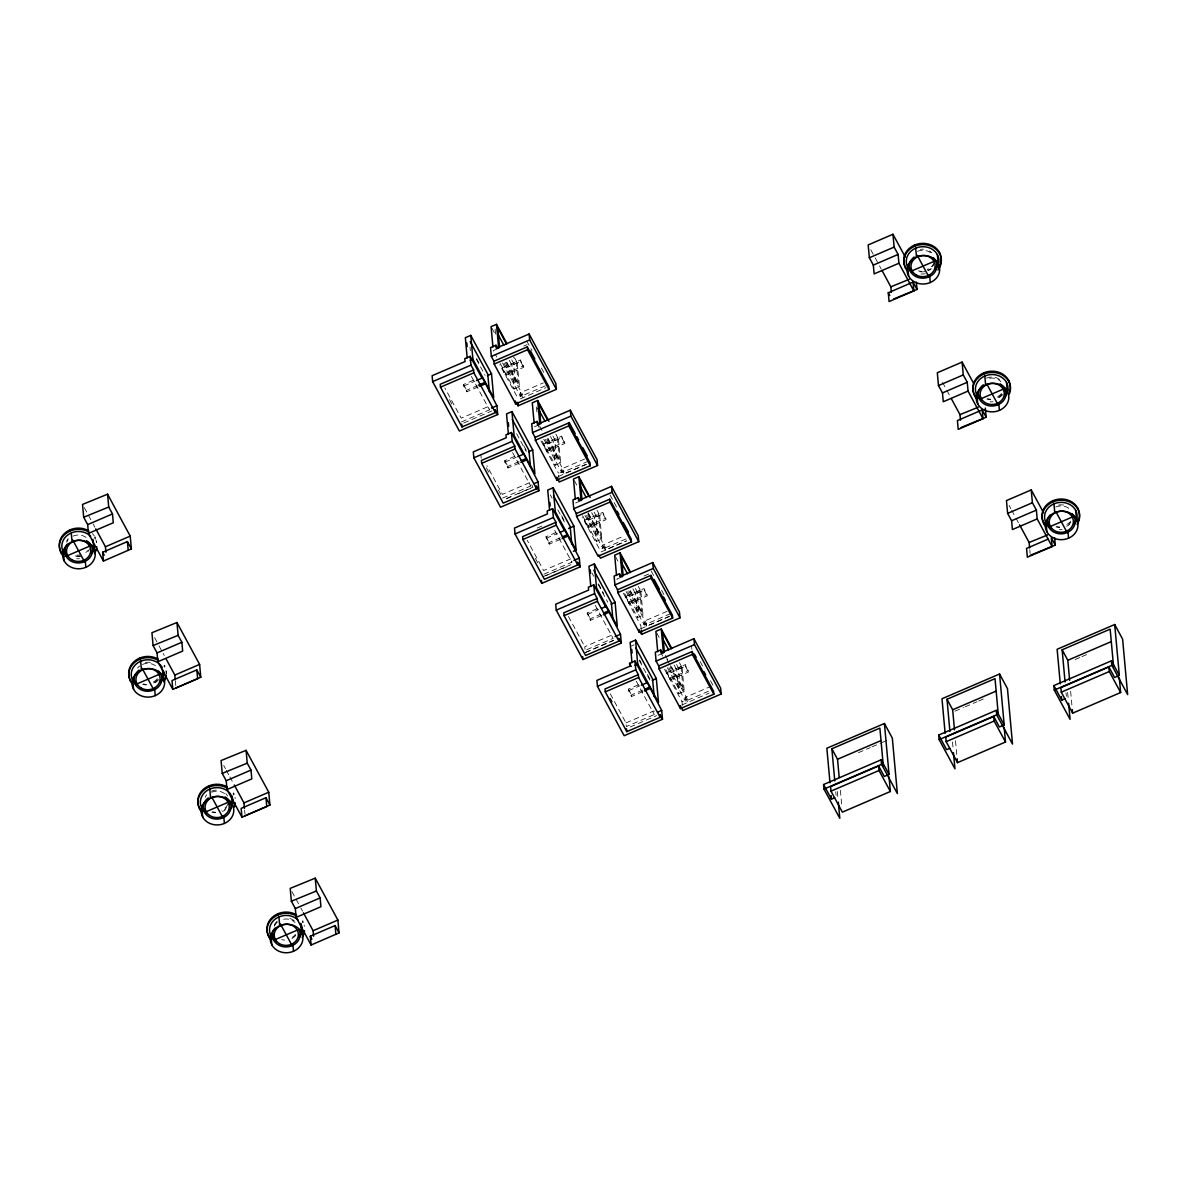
<?xml version="1.0" encoding="UTF-8"?>
<svg xmlns="http://www.w3.org/2000/svg" width="1187" height="1187" viewBox="0 0 1187 1187"><rect width="100%" height="100%" fill="white"/><g stroke="black" fill="none" stroke-linecap="round" stroke-linejoin="round"><path stroke-width="0.75" stroke-dasharray="5 3.75" d="M497.308 348.859L493.258 350.61L496.73 357.005M523.793 346.055L527.087 344.645M478.094 386.932L466.832 391.769L463.716 385.998L463.568 384.469L475.201 379.469M502.175 367.866L520.455 360.017L523.704 367.317L505.439 375.181L502.175 367.866L502.324 369.409L520.589 361.56L520.455 360.017M517.265 362.747L519.446 386.71L514.045 389.024L511.864 365.077L517.265 362.747L514.668 357.955M463.716 385.998L474.978 381.161M466.832 391.769L466.684 390.226L476.655 385.953M505.306 373.638L523.571 365.789M504.045 363.237L515.44 384.306L518.14 383.149L516.197 361.931L513.57 357.064M487.516 406.874L461.209 418.18L444.843 387.941M545.323 385.849L520.648 396.458L520.307 392.778L543.334 382.882M505.187 362.406L522.636 394.677L517.235 396.992L499.786 364.735M461.535 421.86L489.504 409.841L489.163 406.162M463.761 423.002L491.759 410.969M520.455 398.847L545.961 387.674M534.462 426.786L539.862 424.456M519.283 463.108L508.021 467.945L504.905 462.173L504.772 460.645L516.39 455.645M543.379 444.042L561.644 436.193L564.908 443.493L546.643 451.357L543.379 444.042L543.512 445.585L561.792 437.736L561.644 436.193M558.469 438.923L560.65 462.885L555.249 465.2L553.068 441.252L558.469 438.923L555.872 434.13M504.905 462.173L516.167 457.336M508.021 467.945L507.888 466.402L519.52 461.402M546.495 449.814L564.775 441.965M545.234 439.413L556.629 460.482L559.329 459.31L557.4 438.107L555.65 434.857M506.612 498.466L532.963 487.145L530.366 482.337L502.398 494.356L486.907 465.705M588.158 461.313L561.837 472.634L561.51 468.954L587.832 457.633M559.077 480.216L558.439 473.168L563.84 470.853L546.391 438.582M502.739 498.036L530.693 486.017L530.366 482.337M565.754 473.049L585.517 464.547M506.27 498.822L511.285 496.67M517.947 493.807L532.963 487.353M558.305 476.462L586.675 464.265M575.665 502.947L579.716 501.211M537.221 528.052L542.147 525.93M560.487 539.284L549.225 544.121L545.961 536.806L555.931 532.533M584.583 520.218L602.848 512.369L606.112 519.669L587.832 527.518L584.583 520.218L584.716 521.761L602.981 513.912L602.848 512.369M599.658 515.099L601.839 539.061L596.438 541.376L594.257 517.428L599.658 515.099L597.061 510.291M546.109 538.349L557.371 533.512M549.225 544.121L549.091 542.578L560.709 537.577M587.699 525.989L605.963 518.125M586.437 515.588L597.833 536.658L600.533 535.485L598.604 514.268L596.853 511.033M626.068 538.913L603.041 548.809L602.699 545.13L624.095 535.93M587.595 514.757L605.044 547.014L599.628 549.344L582.194 517.087M543.928 574.211L571.897 562.193L571.555 558.513L543.601 570.532L527.236 540.293M542.874 576.763L570.873 564.73M602.699 545.13L605.296 549.922L626.706 540.723M545.797 575.71L567.49 566.392M601.171 551.91L626.202 541.153M620.905 577.386L616.854 579.122L618.59 582.327M644.096 575.992L650.684 573.158M601.69 615.459L590.429 620.297L587.164 612.982L597.135 608.708M625.772 596.393L644.051 588.544L647.301 595.844L629.036 603.693L625.772 596.393L625.92 597.936L644.185 590.073L644.051 588.544M639.793 590.443L641.722 611.661L639.021 612.818L637.093 591.616L639.793 590.443L638.042 587.209M640.861 591.274L643.042 615.222L637.642 617.552L635.46 593.589L640.861 591.274L638.265 586.467M587.313 614.525L598.56 609.688M590.429 620.297L590.28 618.753L600.251 614.465M628.887 602.165L647.167 594.301M611.112 635.386L584.79 646.707L585.132 650.387M670.551 613.664L644.244 624.985L643.903 621.305L670.225 609.984M641.321 630.801L640.832 625.519L646.232 623.19L628.784 590.933M586.779 649.675L613.1 638.369L595.013 604.94M585.71 652.227L613.709 640.194M643.903 621.305L646.5 626.098L669.557 616.187M585.339 652.613L613.694 640.416M640.713 628.813L669.067 616.617M631.454 645.98L634.155 644.808M658.058 655.298L663.459 652.984M642.879 691.62L631.618 696.472L628.502 690.7L628.368 689.157L639.986 684.157M666.975 672.569L685.24 664.705L688.505 672.02L670.225 679.869L666.975 672.569L667.109 674.112L685.389 666.248L685.24 664.705M680.997 666.619L682.926 687.837L680.225 688.994L678.296 667.777L680.997 666.619L679.246 663.385M682.065 667.45L684.246 691.398L678.83 693.727L676.664 669.765L682.065 667.45L679.468 662.643M628.502 690.7L639.763 685.863M631.618 696.472L631.484 694.929L643.117 689.929M670.091 678.326L688.356 670.477M625.994 722.883L653.963 710.865L654.289 714.544L626.335 726.563L625.994 722.883L609.643 692.629M708.461 691.249L685.433 701.146L685.107 697.466L711.414 686.16M682.347 705.212L682.035 701.695L687.436 699.366L669.987 667.109M630.208 726.993L656.559 715.657M681.902 704.974L709.114 693.074M858.453 752.677L870.308 747.573M872 746.846L880.472 743.21M882.164 742.483L887.238 740.302M954.971 711.191L963.443 707.556M965.135 706.829L976.99 701.725M978.681 700.998L983.756 698.817M1075.199 659.512L1080.274 657.331M1081.965 656.604L1087.04 654.423M870.798 249.76L874.285 256.199M875.16 257.816L878.647 264.256M879.508 265.873L881.258 269.093M942.552 382.422L946.039 388.861M946.9 390.478L950.386 396.918M1009.069 505.41L1010.805 508.63M1011.68 510.247L1015.167 516.701M1016.042 518.304L1018.654 523.141M526.746 340.966L531.91 350.521M541.391 368.029L543.972 372.792M609.999 494.905L617.759 509.223M651.203 571.081L653.785 575.858M661.53 590.176L664.112 594.954M700.152 661.574L702.734 666.352M710.479 680.685L713.061 685.448M520.589 361.56L523.704 367.317M561.792 437.736L564.908 443.493M602.981 513.912L606.112 519.669M644.185 590.073L647.301 595.844M685.389 666.248L688.505 672.02M511.745 359.839L513.496 363.088L515.44 384.306M552.949 436.015L554.7 439.264L556.629 460.482M594.153 512.19L595.904 515.44L597.833 536.658M635.342 588.366L637.093 591.616M676.545 664.542L678.296 667.777M491.952 328.25L495.409 334.66M509.268 360.269L511.864 365.077M550.471 436.445L553.068 441.252M574.345 480.601L576.941 485.409M591.66 512.621L594.257 517.428M615.549 556.777L619.006 563.172M632.864 588.797L635.46 593.589M656.737 632.953L660.209 639.348M674.053 664.972L676.664 669.765M506.745 362.08L518.14 383.149M547.934 438.255L559.329 459.31M588.262 512.799L600.533 535.485M630.342 590.592L641.722 611.661M665.403 655.432L668.029 660.284M671.53 666.768L682.926 687.837M506.463 362.688L519.446 386.71M547.652 438.864L560.65 462.885M587.995 513.437L601.839 539.061M630.06 591.215L643.042 615.222M666.916 659.378L669.513 664.186M670.388 665.788L684.246 691.398M539.655 426.118L543.023 432.35M520.307 392.778L522.903 397.586L522.636 394.677M537.385 424.352L539.121 427.557M561.51 468.954L564.107 473.761L563.84 470.853M660.981 652.88L662.717 656.085M685.107 697.466L687.703 702.274L687.436 699.366M627.641 591.764L639.021 612.818M668.83 667.925L680.225 688.994M502.561 363.029L520.648 396.458M543.765 439.205L561.837 472.634M584.954 515.381L603.041 548.809M626.157 591.556L644.244 624.985M667.361 667.717L685.433 701.146M500.187 363.415L514.045 389.024M542.251 441.193L555.249 465.2M582.594 515.766L596.438 541.376M624.644 593.53L637.642 617.552M665.848 669.705L678.83 693.727M540.99 440.911L558.439 473.168M623.383 593.263L640.832 625.519M664.586 669.423L682.035 701.695M476.595 358.533L479.192 363.326M523.853 445.911L526.464 450.704M550.338 494.86L552.074 498.065M561.599 515.677L565.057 522.087M598.471 583.841L603.664 593.455M639.659 660.017L641.395 663.221M647.449 674.424L650.046 679.231M476.299 359.112L485.068 375.315M516.612 433.656L526.256 451.49M557.816 509.831L565.709 524.417M592.001 573.039L593.752 576.288M598.144 584.39L607.774 602.21M639.333 660.565L649.853 680.003M471.417 376.413L489.504 409.841M512.621 452.588L530.693 486.017M554.685 530.352L571.897 562.193M636.217 681.115L654.289 714.544M463.568 384.469L466.684 390.226M504.772 460.645L507.888 466.402M545.961 536.806L549.091 542.578M587.164 612.982L590.28 618.753M628.368 689.157L631.484 694.929M568.439 616.454L583.93 645.105M449.487 399.574L452.069 404.352M486.373 467.797L488.955 472.56M498.436 490.083L501.018 494.845M535.322 558.291L537.904 563.068M84.292 507.68L92.23 522.325M93.105 523.957L94.871 527.221M154.577 637.612L158.094 644.126M158.984 645.758L164.266 655.521M223.705 765.437L225.471 768.701M226.346 770.333L228.987 775.215M229.877 776.847L233.394 783.361M291.957 891.645L299.896 906.304M300.771 907.921L302.537 911.186M1070.644 691.279L1071.965 705.864M1067.632 692.496L1068.285 699.662M1066.045 692.748L1066.371 696.324M1029.782 549.818L1030.123 553.483M955.49 740.777L957.152 758.997M952.493 741.994L953.146 749.145M840.351 790.26L841.687 804.845M837.354 791.477L838.007 798.628M835.767 791.729L836.093 795.305M691.546 645.654L691.873 649.334M668.533 675.448L668.667 676.991M646.232 623.19L646.5 626.098M627.329 599.272L627.478 600.815M605.044 547.014L605.296 549.922M586.141 523.096L586.274 524.639M544.937 446.92L545.085 448.463M536.45 406.993L537.103 414.07M503.733 370.759L503.882 372.288M495.098 329.051L495.572 334.363M480.883 454.562L481.21 458.241M470.007 347.197L470.319 350.729M304.184 925.237L304.302 926.439M244.626 810.231L244.967 813.896M235.056 797.412L235.16 798.614M175.335 680.566L175.824 686.056M96.518 541.272L96.637 542.474A18.784 16.381 -5.2 0 0 95.776 539.729M295.726 935.386A12.107 10.564 -5.2 0 1 290.919 939.006L290.83 937.967A12.107 10.564 -5.2 0 0 295.622 934.347M284.761 940.104A12.107 10.564 -5.2 0 1 281.675 939.57M274.434 926.186A12.107 10.564 -5.2 0 1 278.025 921.616M283.693 919.183A12.107 10.564 -5.2 0 1 295.073 922.536M274.331 925.133A12.107 10.564 -5.2 0 1 277.921 920.563M289.836 918.471A12.107 10.564 -5.2 0 1 294.969 921.498M226.583 807.561A12.107 10.564 -5.2 0 1 224.447 809.638M215.619 812.264A12.107 10.564 -5.2 0 1 212.532 811.745M211.553 792.248A12.107 10.564 -5.2 0 1 225.931 794.711M227.949 804.029A12.107 10.564 -5.2 0 1 221.702 810.142M205.203 797.308A12.107 10.564 -5.2 0 1 206.657 794.83M211.449 791.195A12.107 10.564 -5.2 0 1 217.622 790.112M225.842 793.673A12.107 10.564 -5.2 0 1 227.533 795.958M225.485 809.742A13.873 12.093 -5.2 0 1 222.444 811.507M215.381 812.754A13.873 12.093 -5.2 0 1 211.85 812.145M157.456 679.736A12.107 10.564 -5.2 0 1 152.648 683.356M146.491 684.439A12.107 10.564 -5.2 0 1 143.404 683.92M137.618 668.044A12.107 10.564 -5.2 0 1 139.754 665.966M142.41 664.423A12.107 10.564 -5.2 0 1 156.803 666.886M157.352 678.682A12.107 10.564 -5.2 0 1 152.559 682.302M145.333 662.48A12.107 10.564 -5.2 0 1 151.565 662.806M158.791 679.528A13.873 12.093 -5.2 0 1 153.301 683.682M146.238 684.929A13.873 12.093 -5.2 0 1 142.707 684.32M166.032 670.774A18.784 16.381 -5.2 0 1 166.314 673.622M166.135 670.996A18.784 16.381 -5.2 0 1 166.135 673.845M87.957 550.367A12.107 10.564 -5.2 0 1 85.835 552.459M80.152 554.893A12.107 10.564 -5.2 0 1 76.992 555.086M66.665 541.168A12.107 10.564 -5.2 0 1 68.134 538.69M92.408 533.675A18.784 16.381 -5.2 0 1 94.292 535.975M89.515 548.943A12.107 10.564 -5.2 0 1 88.061 551.421M80.241 555.946A12.107 10.564 -5.2 0 1 74.009 555.605M66.769 542.207A12.107 10.564 -5.2 0 1 68.223 539.729M73.015 536.109A12.107 10.564 -5.2 0 1 87.408 538.572M80.464 556.391A13.873 12.093 -5.2 0 1 76.843 556.614M79.484 558.691A16.321 14.229 -5.2 0 1 76.636 558.751M933.946 264.167A12.107 10.564 -5.2 0 1 932.492 266.645M930.356 268.737A12.107 10.564 -5.2 0 1 927.685 270.28L927.596 269.226A12.107 10.564 -5.2 0 0 933.843 263.128M921.527 271.363A12.107 10.564 -5.2 0 1 918.441 270.829M917.447 251.332A12.107 10.564 -5.2 0 1 931.84 253.81M920.37 249.389A12.107 10.564 -5.2 0 1 923.516 249.211M929.406 250.947A12.107 10.564 -5.2 0 1 931.736 252.757M931.394 268.841A13.873 12.093 -5.2 0 1 928.338 270.606M924.896 271.63A13.873 12.093 -5.2 0 1 917.744 271.244M1001.62 394.485A12.107 10.564 -5.2 0 1 996.828 398.105M990.655 399.188A12.107 10.564 -5.2 0 1 987.569 398.669M989.602 378.267A12.107 10.564 -5.2 0 1 1000.967 381.635M1001.531 393.431A12.107 10.564 -5.2 0 1 996.739 397.052M986.486 378.119A12.107 10.564 -5.2 0 1 1000.878 380.582M993.044 401.755A16.321 14.229 -5.2 0 1 990.195 401.814M1002.97 394.277A13.873 12.093 -5.2 0 1 997.481 398.431M990.418 399.678A13.873 12.093 -5.2 0 1 986.887 399.069M925.326 273.737A16.321 14.229 -5.2 0 1 921.067 273.989M1070.763 522.31A12.107 10.564 -5.2 0 1 1068.626 524.387M1059.798 527.028A12.107 10.564 -5.2 0 1 1056.712 526.494M1055.718 506.997A12.107 10.564 -5.2 0 1 1070.11 509.46M1070.659 521.256A12.107 10.564 -5.2 0 1 1065.867 524.891M1058.641 505.054A12.107 10.564 -5.2 0 1 1064.873 505.395M1062.187 529.58A16.321 14.229 -5.2 0 1 1059.338 529.639M1069.665 524.491A13.873 12.093 -5.2 0 1 1066.609 526.256M1059.546 527.503A13.873 12.093 -5.2 0 1 1056.015 526.894"/><path stroke-width="1.5" d="M470.749 335.387L472.93 359.349L493.703 397.764L491.522 373.816L470.749 335.387L465.349 337.716L467.188 357.984M506.879 343.547L496.492 324.333L491.077 326.648L492.931 346.916M481.981 378.149L470.186 356.337L464.785 358.652L465.052 361.56L432.113 375.715L432.647 381.62L459.369 431.029L497.709 414.545L496.908 405.731L481.848 376.605L481.981 378.149L476.58 380.478M497.605 348.385L495.929 345.269L490.528 347.598L491.329 356.412L493.926 361.204L494.178 364.068L515.707 403.862L549.077 389.529L548.809 386.665L527.28 346.871L493.926 361.204M516.315 402.601L518.036 405.806L556.377 389.321L555.842 383.431L529.12 334.022L496.181 348.177L495.929 345.269M87.675 524.595L112.468 513.941L108.729 507.027L107.557 494.193L82.541 504.416L83.698 517.25L87.675 524.595L88.476 533.408L103.432 561.05L131.386 548.928L130.214 536.109L107.557 494.193M470.23 360.507L472.93 359.349M432.647 381.62L470.987 365.151L470.186 356.337M491.329 356.412L529.654 339.927L529.12 334.022M88.476 533.408L113.269 522.755L112.468 513.941M470.987 365.151L473.583 369.943L440.214 384.291L440.481 387.155L461.995 426.949L495.365 412.616L495.113 409.738L497.709 414.545M440.481 387.155L473.85 372.822L473.583 369.943M494.178 364.068L527.547 349.735L527.28 346.871M91.176 545.471L66.071 556.258L65.493 549.922M487.471 375.552L491.522 373.816M478.316 385.241L484.964 382.377M105.94 552.252L105.435 546.762L130.214 536.109M479.696 386.235L485.097 383.92M103.432 561.05L102.631 552.252L127.41 541.598L131.386 548.928M892.965 234.269L868.187 244.923L869.344 257.757L873.32 265.087L874.122 273.9L898.915 263.247L898.114 254.433L894.137 247.104L892.965 234.269L905.295 257.06M491.492 408.061L496.908 405.731M869.344 257.757L894.137 247.104M511.938 411.563L514.119 435.525L534.907 473.939L532.726 449.992L511.938 411.563L506.537 413.892L508.392 434.16M548.943 421.311L537.681 400.509L532.28 402.823L534.12 423.091M873.32 265.087L898.114 254.433M523.185 454.324L511.374 432.513L505.974 434.828L506.241 437.736L473.301 451.891L473.85 457.796L500.558 507.205L538.898 490.721L538.097 481.907L523.037 452.781L523.185 454.324L517.784 456.654M538.809 424.56L537.117 421.444L531.717 423.774L532.518 432.572L535.114 437.38L535.382 440.243L556.896 480.038L590.265 465.705L590.013 462.841L568.484 423.047L535.114 437.38M556.896 480.038L556.644 477.174L559.24 481.981L597.58 465.497L597.046 459.592L570.324 410.198L537.385 424.352L537.117 421.444M473.85 457.796L512.19 441.327L511.374 432.513M532.518 432.572L570.858 416.103L570.324 410.198M935.608 260.695L910.503 271.482L910.206 268.321M512.19 441.327L514.787 446.119L481.418 460.467L481.67 463.331L503.199 503.125L536.569 488.777L536.301 485.913L538.898 490.721M481.67 463.331L515.039 448.983L514.787 446.119M535.382 440.243L568.751 425.91L568.484 423.047M913.055 282.091L913.856 290.904L889.078 301.557L888.277 292.744L913.055 282.091L917.032 289.435L893.677 298.976M528.675 451.728L532.726 449.992M521.182 460.69L526.153 458.553M520.9 462.411L526.301 460.096M534.046 483.643L538.097 481.907M157.07 652.909L181.863 642.256L178.124 635.342L176.952 622.507L151.936 632.73L153.093 645.565L157.07 652.909L157.871 661.723L172.827 689.365L197.621 678.712L196.805 669.898L172.026 680.552L172.827 689.365M573.41 551.272L576.11 550.115L573.929 526.167L553.142 487.738L547.741 490.068L549.581 510.336M590.132 497.487L578.885 476.684L573.484 478.999L575.324 499.267M157.871 661.723L182.664 651.069L181.863 642.256M160.571 673.771L135.466 684.558L135.17 681.397M564.374 530.5L552.578 508.689L547.177 511.003L547.444 513.912L514.505 528.067L515.039 533.972L541.762 583.366L580.102 566.896L579.301 558.083L564.24 528.957L564.374 530.5L560.323 532.236M579.998 500.736L578.321 497.62L572.92 499.935L573.722 508.748L576.318 513.556L576.57 516.419L598.1 556.213L631.469 541.88L631.202 539.017L609.688 499.208L576.318 513.556M598.708 554.952L600.444 558.157L638.769 541.673L638.235 535.767L611.528 486.373L578.588 500.528L578.321 497.62M175.157 678.727L174.83 675.062L199.609 664.408L176.952 622.507M515.039 533.972L553.379 517.487L552.578 508.689M573.722 508.748L612.062 492.279L611.528 486.373M553.379 517.487L555.976 522.295L522.606 536.643L522.873 539.506L544.403 579.301L577.757 564.953L577.505 562.089L580.102 566.896M176.002 687.896L200.781 677.243L199.609 664.408M522.873 539.506L556.243 525.158L555.976 522.295M576.57 516.419L609.94 502.086L609.688 499.208M568.528 528.482L573.929 526.167M962.108 362.094L937.315 372.748L938.487 385.582L942.463 392.927L943.264 401.74L968.043 391.087L967.242 382.273L963.265 374.929L962.108 362.094L973.548 383.267M562.371 536.865L567.356 534.729M562.089 538.586L567.505 536.272M938.487 385.582L963.265 374.929M942.463 392.927L967.242 382.273M573.9 560.398L579.301 558.083M594.346 563.914L596.527 587.862L617.299 626.291L615.118 602.343L594.346 563.914L588.945 566.244L590.785 586.512M630.475 572.06L620.074 552.845L614.673 555.175L616.528 575.443M1004.736 388.52L979.631 399.322L979.349 396.146M982.198 409.916L957.405 420.569L958.206 429.382L982.999 418.729L982.198 409.916L986.174 417.26L961.144 427.483M605.578 606.676L593.782 584.85L588.381 587.179L588.633 590.087L555.709 604.242L556.243 610.148L582.965 659.542L621.291 643.072L620.489 634.259L605.444 605.133L605.578 606.676L601.527 608.412M621.202 576.912L619.51 573.796L614.109 576.11L614.911 584.924L617.522 589.731L617.774 592.595L639.303 632.389L672.658 618.056L672.406 615.178L650.877 575.383L617.522 589.731M639.897 631.128L641.633 634.333L679.973 617.848L679.439 611.943L652.716 562.549L619.777 576.704L619.51 573.796M556.243 610.148L594.583 593.663L593.782 584.85M614.911 584.924L653.251 568.454L652.716 562.549M594.583 593.663L597.18 598.471L563.81 612.818L564.077 615.682L585.592 655.476L618.961 641.128L618.694 638.265L621.291 643.072M564.077 615.682L597.432 601.334L597.18 598.471M617.774 592.595L651.144 578.262L650.877 575.383M611.068 604.079L615.118 602.343M603.575 613.041L608.56 610.904M603.293 614.762L608.694 612.433M226.213 780.734L250.991 770.081L247.252 763.167L246.08 750.332L221.064 760.555L222.236 773.39L226.213 780.734L227.014 789.548L241.97 817.19L266.749 806.537L265.947 797.723L241.154 808.377L241.97 817.19M227.014 789.548L251.792 778.895L250.991 770.081M229.699 801.611L204.594 812.398L204.312 809.222M615.089 636.573L620.489 634.259M244.463 808.392L243.958 802.887L268.752 792.233L246.08 750.332M635.535 640.09L637.716 664.037L658.503 702.467L656.322 678.519L635.535 640.09L630.134 642.404L631.988 662.672M671.664 648.236L661.278 629.021L655.877 631.35L657.717 651.618M245.13 815.721L269.924 805.068L268.752 792.233M1031.236 489.919L1006.457 500.573L1007.615 513.407L1011.591 520.752L1012.392 529.565L1037.186 518.912L1036.385 510.098L1032.408 502.754L1031.236 489.919L1043.566 512.725M646.781 682.851L646.633 681.308L661.693 710.434L662.494 719.248L624.154 735.717L597.432 686.323L596.898 680.418L629.837 666.263L629.57 663.355L634.971 661.025L646.781 682.851L641.381 685.166M662.405 653.087L660.714 649.972L655.313 652.286L656.114 661.1L658.711 665.907L658.978 668.771L680.492 708.565L713.862 694.217L713.595 691.353L692.08 651.559L658.711 665.907M680.492 708.565L680.24 705.701L682.837 710.509L721.177 694.024L720.628 688.119L693.92 638.725L660.981 652.88L660.714 649.972M635.015 665.21L637.716 664.037M597.432 686.323L635.772 669.839L634.971 661.025M656.114 661.1L694.454 644.615L693.92 638.725M1007.615 513.407L1032.408 502.754M635.772 669.839L638.369 674.646L605.014 688.979L605.266 691.858L626.795 731.652L660.165 717.304L659.898 714.44L662.494 719.248M605.266 691.858L638.636 677.51L638.369 674.646M658.978 668.771L692.333 654.423L692.08 651.559M1011.591 520.752L1036.385 510.098M652.271 680.255L656.322 678.519M644.778 689.217L649.749 687.08M644.496 690.938L649.897 688.608M1073.879 516.36L1048.774 527.147L1048.344 522.399M1048.032 539.165L1026.547 548.409L1027.348 557.207L1052.127 546.554L1051.326 537.756L1055.302 545.085L1030.286 555.308M657.643 712.17L661.693 710.434M295.34 908.559L320.134 897.906L316.395 890.992L315.223 878.157L290.207 888.38L291.364 901.215L295.34 908.559L296.142 917.373L311.098 945.03L339.052 932.908L337.88 920.073L315.223 878.157M296.142 917.373L320.935 906.72L320.134 897.906M273.737 940.223L298.842 929.436A13.873 12.093 -5.2 0 1 285.088 946.914A13.873 12.093 -5.2 0 1 274.939 928.13M313.605 936.217L313.101 930.727L337.88 920.073M311.098 945.03L310.297 936.217L335.075 925.563L339.052 932.908M838.334 802.204L839.802 818.303L823.986 789.073L823.57 784.533L881.14 759.799L881.555 764.339L897.372 793.569L892.327 738.121L884.419 723.506L826.849 748.24L829.995 782.797M953.473 752.721L954.942 768.82L939.125 739.59L938.724 735.05L996.294 710.301L996.694 714.841L1012.511 744.071L1007.466 688.623L999.558 674.008L941.988 698.757L945.134 733.299M1068.612 703.238L1070.081 719.337L1054.279 690.107L1053.863 685.567L1111.433 660.818L1111.848 665.358L1127.65 694.588L1122.605 639.14L1114.697 624.525L1057.127 649.274L1060.273 683.816M834.787 780.987L831.864 748.76L879.879 728.121L883.291 765.719M949.926 731.504L947.003 699.277L995.018 678.638L998.282 714.44M1065.065 682.006L1062.142 649.793L1110.157 629.155L1113.584 666.738M839.194 777.5L837.532 759.265L880.591 740.762M954.496 729.827L952.671 709.781L995.73 691.264M1069.635 680.344L1067.81 660.284L1110.869 641.781M823.986 789.073L881.555 764.339M939.125 739.59L996.694 714.841M1054.279 690.107L1111.848 665.358M884.419 723.506L889.048 774.414L884.27 776.461L878.603 765.971L830.588 786.61L830.989 791.15L842.355 812.145L890.369 791.506L889.033 776.906M999.558 674.008L1004.187 724.916L999.409 726.978L993.742 716.488L945.727 737.127L946.143 741.667L957.494 762.647L1005.508 742.009L1004.187 727.423M1114.697 624.525L1119.326 675.433L1114.563 677.48L1108.881 666.99L1060.866 687.629L1061.282 692.169L1072.633 713.164L1120.647 692.525L1119.326 677.94M830.989 791.15L879.018 770.511L878.603 765.971M946.143 741.667L994.157 721.028L993.742 716.488M1061.282 692.169L1109.296 671.53L1108.881 666.99M823.57 784.533L831.479 799.148L834.669 797.783M949.808 748.3L946.618 749.665L938.724 735.05M1053.863 685.567L1061.757 700.167L1064.947 698.802M83.698 517.25L108.729 507.027M891.348 292.328L890.843 286.824L909.197 279.331M153.093 645.565L178.124 635.342M960.476 420.153L959.986 414.649L978.325 407.156M222.236 773.39L247.252 763.167M1029.619 547.979L1029.114 542.489L1047.468 534.981M291.364 901.215L316.395 890.992M917.195 255.25L928.917 276.927M987.065 384.454A12.107 10.564 -5.2 0 1 1004.247 394.574A12.107 10.564 -5.2 0 1 985.255 402.734A12.107 10.564 -5.2 0 1 987.065 384.454L998.044 404.767M1056.207 512.28A12.107 10.564 -5.2 0 1 1073.374 522.399A12.107 10.564 -5.2 0 1 1054.382 530.559A12.107 10.564 -5.2 0 1 1056.207 512.28L1067.187 532.592M898.915 263.247L913.856 290.904M968.043 391.087L982.999 418.729M1037.186 518.912L1052.127 546.554M1111.433 660.818L1119.326 675.433M1109.296 671.53L1120.647 692.525M882.134 270.71L890.843 286.824M951.262 398.535L959.986 414.649M1019.529 524.758L1029.114 542.489M888.277 292.744L889.775 295.504M1062.142 649.793L1067.81 660.284M996.294 710.301L1004.187 724.916M994.157 721.028L1005.508 742.009M947.003 699.277L952.671 709.781M881.14 759.799L889.048 774.414M879.018 770.511L890.369 791.506M831.864 748.76L837.532 759.265M529.654 339.927L556.377 389.321M570.858 416.103L597.58 465.497M612.062 492.279L638.769 541.673M653.251 568.454L679.973 617.848M694.454 644.615L721.177 694.024M530.53 351.011L534.833 358.964M569.137 422.409L575.176 433.552M576.897 436.727L578.618 439.917M582.921 447.87L587.224 455.838M617.225 511.315L618.946 514.505M623.249 522.458L628.413 532.013M654.126 579.538L659.289 589.078M663.592 597.046L665.313 600.221M694.454 654.111L696.175 657.301M703.936 671.619L705.657 674.809M527.547 349.735L549.077 389.529M568.751 425.91L590.265 465.705M609.94 502.086L631.469 541.88M651.144 578.262L672.658 618.056M692.333 654.423L713.862 694.217M506.567 344.096L497.798 327.894L499.564 347.346M547.756 420.272L539.002 404.07L540.768 423.522M588.96 496.448L580.191 480.245L581.971 499.697M630.163 572.624L621.394 556.421L623.16 575.858M671.352 648.799L662.583 632.597L664.364 652.034M497.724 333.918L503.867 345.254M538.052 408.476L545.056 421.43M580.117 486.269L586.259 497.605M621.32 562.445L627.463 573.781M662.524 638.606L668.652 649.957M470.23 341.737L487.768 374.157L489.37 391.829M512.309 419.53L528.957 450.318L530.411 466.239M553.513 495.706L570.161 526.494L571.763 544.18M593.826 570.264L611.364 602.67L612.804 618.59M635.906 648.057L652.553 678.845L654.171 696.532M576.11 550.115L555.323 511.701L553.142 487.738M473.85 372.822L495.365 412.616M515.039 448.983L536.569 488.777M556.243 525.158L577.757 564.953M597.432 601.334L618.961 641.128M638.636 677.51L660.165 717.304M629.57 663.355L631.261 666.471M610.177 698.535L611.898 701.725M196.805 669.898L200.781 677.243M265.947 797.723L269.924 805.068M95.746 528.838L105.435 546.762M166.017 658.785L174.83 675.062M234.284 784.978L243.958 802.887M303.412 912.818L313.101 930.727M102.631 552.252L104.219 555.19M310.297 936.217L311.884 939.154M72.763 540.026L84.485 561.703M142.158 668.326L153.88 690.003M212.028 797.53A12.107 10.564 -5.2 0 1 229.21 807.65A12.107 10.564 -5.2 0 1 210.218 815.81A12.107 10.564 -5.2 0 1 212.028 797.53L223.008 817.843M280.429 923.99L292.15 945.668M1077.751 508.11L1077.855 509.312M1075.63 510.262L1076.431 519.075M1067.914 531.138L1068.552 538.186M1053.952 503.852L1054.753 512.665A16.321 14.229 -5.2 0 0 1052.305 537.31A16.321 14.229 -5.2 0 0 1077.9 526.316A16.321 14.229 -5.2 0 0 1054.753 512.665M1072.291 709.514L1072.633 713.164M1052.81 500.736L1052.914 501.938M1054.635 537.756L1055.302 545.085M1046.875 531.776L1045.97 521.776A16.321 14.229 -5.2 0 0 1048.255 524.862M1061.43 696.532L1061.757 700.167M1043.744 522.725L1043.848 523.927M1008.609 380.285L1008.727 381.487M1006.502 382.437L1007.303 391.25M998.786 403.313L999.424 410.361M984.824 376.027L985.625 384.84A16.321 14.229 -5.2 0 0 983.177 409.485A16.321 14.229 -5.2 0 0 1008.772 398.476A16.321 14.229 -5.2 0 0 985.625 384.84M983.667 372.911L983.786 374.098M985.329 408.091L986.174 417.26M977.747 403.951L976.842 393.936A16.321 14.229 -5.2 0 0 979.127 397.022M974.616 394.9L974.72 396.102M939.481 252.46L939.585 253.647M937.359 254.611L938.16 263.425M929.644 275.488L930.282 282.536M915.681 248.202L916.483 257.015A16.321 14.229 -5.2 0 0 914.035 281.645A16.321 14.229 -5.2 0 0 939.629 270.651A16.321 14.229 -5.2 0 0 916.483 257.015M914.539 245.071L914.643 246.273M916.364 282.105L917.032 289.435M957.152 758.997L957.494 762.647M908.604 276.126L907.699 266.111A16.321 14.229 -5.2 0 0 909.984 269.197M905.473 267.075L905.577 268.262M831.152 795.513L831.479 799.148M661.278 629.021L663.459 652.984M641.321 630.801L641.633 634.333M639.036 629.525L639.303 632.389M631.766 649.512L632.092 653.043M620.074 552.845L622.255 576.808M626.528 728.788L626.795 731.652M590.251 569.805L590.577 573.336M578.885 476.684L581.066 500.632M582.683 656.589L582.965 659.542M549.863 502.472L550.174 506.003M537.681 400.509L539.862 424.456M541.495 580.428L541.762 583.366M517.725 402.274L518.036 405.806M515.44 400.998L515.707 403.862M508.333 422.75L508.659 426.296M496.492 324.333L498.674 348.281M466.817 343.043L467.144 346.589M461.743 424.085L461.995 426.949M335.075 925.563L335.891 934.377M302.715 921.186L302.819 922.388M301.394 932.151L300.593 923.338A16.321 14.229 -5.2 0 1 302.062 930.578M292.877 944.214L293.515 951.262M278.915 916.928L279.717 925.741A16.321 14.229 -5.2 0 0 277.268 950.386A16.321 14.229 -5.2 0 0 302.863 939.392A16.321 14.229 -5.2 0 0 279.717 925.741M277.773 913.812L277.877 915.014M273.158 933.887L273.589 938.635M271.838 944.852L270.933 934.852A16.321 14.229 -5.2 0 0 273.218 937.938M268.707 935.801L268.811 937.003M233.572 793.361L233.691 794.563M232.266 804.326L231.465 795.513A16.321 14.229 -5.2 0 1 230.055 809.742M223.75 816.389L224.388 823.437M209.787 789.103L210.589 797.916A16.321 14.229 -5.2 0 0 208.14 822.561A16.321 14.229 -5.2 0 0 233.735 811.552A16.321 14.229 -5.2 0 0 210.589 797.916M208.63 785.987L208.749 787.189M202.71 817.027L201.805 807.012A16.321 14.229 -5.2 0 0 204.09 810.113M199.683 809.178L199.579 807.976A18.784 16.381 -5.2 0 1 204.505 788.376A18.784 16.381 -5.2 0 1 227.325 786.996M164.444 665.536L164.548 666.723M162.485 669.453L163.123 676.501M154.607 688.564L155.245 695.612M140.541 660.076L141.446 670.091A16.321 14.229 -5.2 0 0 138.998 694.736A16.321 14.229 -5.2 0 0 164.592 683.727A16.321 14.229 -5.2 0 0 141.446 670.091M139.502 658.162L139.606 659.349M127.41 541.598L128.226 550.397M133.567 689.202L132.662 679.187A16.321 14.229 -5.2 0 0 134.947 682.273M130.436 680.151L130.54 681.338M95.049 537.221L95.153 538.423M92.927 539.373L93.728 548.186M85.212 560.249L85.85 567.297M71.25 532.963L72.051 541.776A16.321 14.229 -5.2 0 0 69.603 566.422A16.321 14.229 -5.2 0 0 95.197 555.427A16.321 14.229 -5.2 0 0 72.051 541.776M70.107 529.847L70.211 531.049M64.172 560.887L63.267 550.887A16.321 14.229 -5.2 0 0 65.552 553.973M61.145 553.038L61.041 551.836A18.784 16.381 -5.2 0 1 65.968 532.236A18.784 16.381 -5.2 0 1 88.802 530.856M301.78 930.608A16.321 14.229 -5.2 0 1 299.836 935.311M301.884 931.81A16.321 14.229 -5.2 0 1 299.183 937.567M276.467 941.573A16.321 14.229 -5.2 0 1 273.782 920.34A16.321 14.229 -5.2 0 1 298.308 920.251M304.51 930.712A18.784 16.381 -5.2 0 1 302.077 937.537M271.452 940.549A18.784 16.381 -5.2 0 1 271.971 918.931A18.784 16.381 -5.2 0 1 296.572 916.023M271.348 939.362A18.784 16.381 -5.2 0 1 271.868 917.729A18.784 16.381 -5.2 0 1 296.468 914.821M206.212 813.021A16.321 14.229 -5.2 0 1 206.197 791.18A16.321 14.229 -5.2 0 1 230.797 794.429M225.085 796.907A13.873 12.093 -5.2 0 1 227.77 814.549A13.873 12.093 -5.2 0 1 207.354 815.781A13.873 12.093 -5.2 0 1 208.244 797.916M232.637 802.783A16.321 14.229 -5.2 0 1 231.91 805.201M235.382 802.872A18.784 16.381 -5.2 0 1 234.314 807.086M202.324 812.724A18.784 16.381 -5.2 0 1 202.843 791.091A18.784 16.381 -5.2 0 1 227.429 788.198M202.205 811.522A18.784 16.381 -5.2 0 1 200.321 809.222M230.382 801.418A13.873 12.093 -5.2 0 1 229.595 804.519M162.767 677.376A16.321 14.229 -5.2 0 1 160.809 680.715M163.613 671.204A16.321 14.229 -5.2 0 1 160.913 681.917M137.069 685.181A16.321 14.229 -5.2 0 1 137.603 662.954A16.321 14.229 -5.2 0 1 162.322 667.688M158.628 671.159A13.873 12.093 -5.2 0 1 156.921 688.237A13.873 12.093 -5.2 0 1 137.41 687.184A13.873 12.093 -5.2 0 1 139.102 670.091M166.239 675.047A18.784 16.381 -5.2 0 1 163.806 681.872M132.187 683.786A18.784 16.381 -5.2 0 1 134.265 662.747A18.784 16.381 -5.2 0 1 158.301 660.373M165.082 678.059A18.784 16.381 -5.2 0 1 163.687 680.685M129.813 678.845A18.784 16.381 -5.2 0 1 136.001 660.091A18.784 16.381 -5.2 0 1 158.197 659.171M94.396 546.613A16.321 14.229 -5.2 0 1 91.518 553.602M65.671 555.16A16.321 14.229 -5.2 0 1 67.659 535.04A16.321 14.229 -5.2 0 1 90.642 536.287M86.562 540.768A13.873 12.093 -5.2 0 1 89.975 557.549A13.873 12.093 -5.2 0 1 70.686 560.947A13.873 12.093 -5.2 0 1 67.273 544.165M96.844 546.747A18.784 16.381 -5.2 0 1 94.411 553.572M63.786 556.584A18.784 16.381 -5.2 0 1 64.306 534.951A18.784 16.381 -5.2 0 1 88.906 532.058M95.687 549.744A18.784 16.381 -5.2 0 1 94.292 552.37M94.114 546.643A16.321 14.229 -5.2 0 1 92.171 551.347M981.248 399.945A16.321 14.229 -5.2 0 1 978.919 380.241A16.321 14.229 -5.2 0 1 1001.442 377.14A16.321 14.229 -5.2 0 1 1005.092 396.666M977.361 399.648A18.784 16.381 -5.2 0 1 988.445 372.718A18.784 16.381 -5.2 0 1 1009.351 394.01M976.248 397.333A18.784 16.381 -5.2 0 1 988.341 371.516A18.784 16.381 -5.2 0 1 1009.736 391.428M912.106 272.105A16.321 14.229 -5.2 0 1 909.791 252.401A16.321 14.229 -5.2 0 1 932.314 249.315A16.321 14.229 -5.2 0 1 935.949 268.841M1000.122 383.831A13.873 12.093 -5.2 0 1 1002.807 401.458A13.873 12.093 -5.2 0 1 982.391 402.705A13.873 12.093 -5.2 0 1 983.281 384.84M1007.674 389.707A16.321 14.229 -5.2 0 1 1005.745 394.41M904.85 265.769A18.784 16.381 -5.2 0 1 924.094 243.394A18.784 16.381 -5.2 0 1 938.724 267.594M933.665 258.069A13.873 12.093 -5.2 0 1 931.958 275.161A13.873 12.093 -5.2 0 1 912.447 274.108A13.873 12.093 -5.2 0 1 914.138 257.015M907.224 270.71A18.784 16.381 -5.2 0 1 910.103 248.988A18.784 16.381 -5.2 0 1 935.044 248.439A18.784 16.381 -5.2 0 1 937.967 270.028M1005.419 388.342A13.873 12.093 -5.2 0 1 1004.632 391.443M938.546 261.882A16.321 14.229 -5.2 0 1 935.846 267.639M1051.504 528.497A16.321 14.229 -5.2 0 1 1047.483 508.733A16.321 14.229 -5.2 0 1 1070.199 504.742A16.321 14.229 -5.2 0 1 1074.22 524.491M1076.075 519.951A16.321 14.229 -5.2 0 1 1074.873 522.235M1046.489 527.473A18.784 16.381 -5.2 0 1 1047.201 505.662A18.784 16.381 -5.2 0 1 1072.054 503.214A18.784 16.381 -5.2 0 1 1077.113 524.461M1046.385 526.271A18.784 16.381 -5.2 0 1 1057.469 499.341A18.784 16.381 -5.2 0 1 1078.389 520.633M1071.935 513.734A13.873 12.093 -5.2 0 1 1071.119 530.085A13.873 12.093 -5.2 0 1 1052.424 531.227A13.873 12.093 -5.2 0 1 1049.976 515.054M279.346 943.635A12.107 10.564 -5.2 0 0 298.338 935.475A12.107 10.564 -5.2 0 0 281.171 925.356A12.107 10.564 -5.2 0 0 279.346 943.635M141.075 687.985A12.107 10.564 -5.2 0 0 160.067 679.825A12.107 10.564 -5.2 0 0 142.9 669.705A12.107 10.564 -5.2 0 0 141.075 687.985M71.68 559.67A12.107 10.564 -5.2 0 0 90.672 551.51A12.107 10.564 -5.2 0 0 73.505 541.391A12.107 10.564 -5.2 0 0 71.68 559.67M916.112 274.909A12.107 10.564 -5.2 0 0 935.104 266.749A12.107 10.564 -5.2 0 0 917.937 256.629A12.107 10.564 -5.2 0 0 916.112 274.909"/></g></svg>
